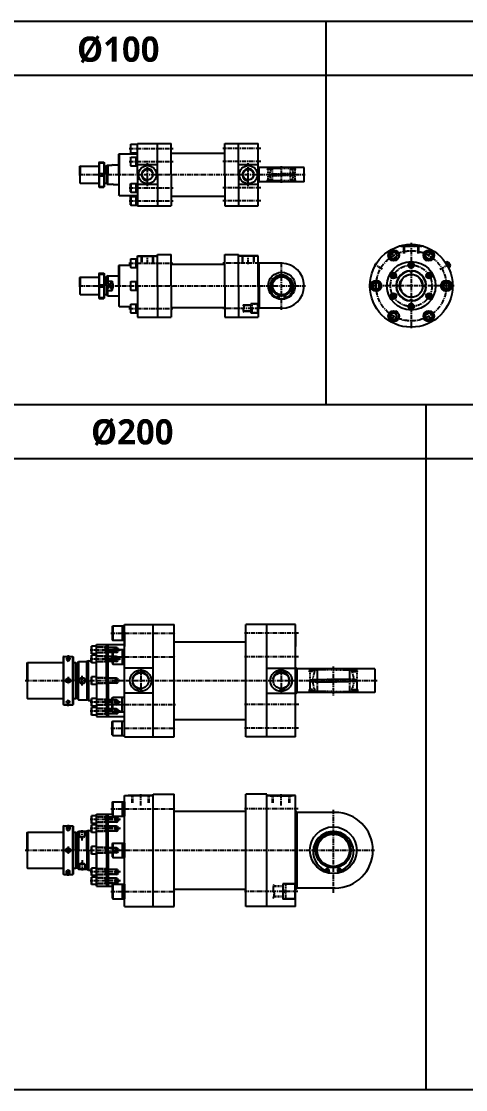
# Model space of a CAD drawing. Extents: x 0 to 8675, y 0 to 2968.
# Drawn here: x 3606 to 4840, y 0 to 2968 of the extents above; entities that cross this region are included whole.
import ezdxf

# ---------------------------------------------------------------- set-up
doc = ezdxf.new("R2010")
doc.units = 0
doc.header["$LTSCALE"] = 5
doc.header["$MEASUREMENT"] = 0
doc.header["$PDMODE"] = 34
doc.linetypes.add('CENTERX2', pattern=[4, 2.5, -0.5, 0.5, -0.5])
doc.linetypes.add('HIDDENX2', pattern=[0.75, 0.5, -0.25])
doc.layers.get('0').update_dxf_attribs({"linetype": 'CONTINUOUS'})
doc.layers.get('Defpoints').update_dxf_attribs({"linetype": 'CONTINUOUS'})
for name, color, linetype in [('CEN', 1, 'CENTERX2'), ('DIM', 3, 'CONTINUOUS'), ('HID', 2, 'HIDDENX2'), ('ML', 3, 'CONTINUOUS'), ('테두리', 7, 'CONTINUOUS')]:
    doc.layers.add(name, color=color, linetype=linetype)
doc.styles.add('문자', font='romans.shx')

msp = doc.modelspace()

# ---------------------------------------------------------------- linework, layer by layer
for p, q in [((6960.8, 2967.8), (0, 2967.8)), ((4453, 1902.7), (4453, 2967.8)), ((6960.8, 2817.8), (0, 2817.8)), ((8674.5, 1902.7), (0, 1902.7)), ((4729.3, 1902.7), (4729.3, 0)), ((8674.5, 1752.7), (0, 1752.7))]:
    msp.add_line(p, q)
at = {"layer": 'CEN'}
for p, q in [((3905.4, 2614.4), (4027.5, 2614.4)), ((4270.9, 2614.4), (4165.6, 2614.4)), ((3905.4, 2578.1), (4027.5, 2578.1)), ((3956.5, 2510), (3956.5, 2573.9)), ((4270.9, 2578.1), (4165.6, 2578.1)), ((4236.5, 2510), (4236.5, 2573.9)), ((4329, 2518.9), (4329, 2565.2)), ((3765.9, 2541.9), (4394.2, 2541.9)), ((3905.4, 2505.6), (4027.5, 2505.6)), ((4270.9, 2505.6), (4165.6, 2505.6)), ((3905.4, 2469.4), (4027.5, 2469.4)), ((4270.9, 2469.4), (4165.6, 2469.4)), ((4689, 2352.7), (4689, 2114)), ((3956.5, 2293.5), (3956.5, 2318.1)), ((4236.5, 2293.5), (4236.5, 2318.1)), ((4649.1, 2302.2), (4631.4, 2332.9)), ((4728.9, 2302.2), (4746.6, 2332.9)), ((3905.1, 2295.9), (4027.2, 2295.9)), ((4267.6, 2295.9), (4165.6, 2295.9)), ((4329, 2166.1), (4329, 2299.5)), ((4609.1, 2279.2), (4587.1, 2291.9)), ((4768.6, 2279), (4798.8, 2296.4)), ((4629, 2267.7), (4649.5, 2255.9)), ((4749, 2267.7), (4728.6, 2255.9)), ((3765.9, 2233.1), (4395.7, 2233.1)), ((4808.5, 2233.1), (4569.2, 2233.1)), ((4629, 2198.4), (4649.5, 2210.2)), ((4749, 2198.4), (4728.6, 2210.2)), ((3905.1, 2170.3), (4027.2, 2170.3)), ((4267.6, 2170.3), (4165.6, 2170.3)), ((4649.1, 2164), (4631.4, 2133.3)), ((4728.9, 2164), (4746.6, 2133.3)), ((3854.4, 1268.3), (4034.6, 1268.3)), ((4375.8, 1268.3), (4225.5, 1268.3)), ((3881.1, 1221.2), (3796.9, 1221.2)), ((3736.2, 1206.9), (3736.2, 1187.4)), ((3881.1, 1196.3), (3796.9, 1196.3)), ((3854.4, 1202.4), (4034.6, 1202.4)), ((4375.8, 1202.4), (4225.5, 1202.4)), ((3937.6, 1170.3), (3937.6, 1102)), ((4327.6, 1170.3), (4327.6, 1102)), ((4472.6, 1175.5), (4472.6, 1095.1)), ((3616.7, 1136.2), (4594.7, 1136.2)), ((3736.2, 1146.7), (3736.2, 1126.4)), ((3775.1, 1122.8), (3775.1, 1149.5)), ((3736.2, 1065.4), (3736.2, 1085)), ((3881.1, 1076.1), (3796.9, 1076.1)), ((3853.7, 1069.9), (4034.6, 1069.9)), ((4376.6, 1069.9), (4225.5, 1069.9)), ((3881.1, 1051.2), (3796.9, 1051.2)), ((3854.4, 1004), (4034.6, 1004)), ((4375.8, 1004), (4225.5, 1004)), ((3937.6, 789.1), (3937.6, 821.1)), ((4327.6, 789.1), (4327.6, 821.1)), ((3854.4, 779.9), (4034.6, 779.9)), ((4375.3, 779.9), (4225.5, 779.9)), ((4472.6, 777.6), (4472.6, 546.6)), ((3881.1, 750.1), (3796.9, 750.1)), ((3736.2, 735.9), (3736.2, 716.3)), ((3775.1, 692.5), (3775.1, 721.2)), ((3881.1, 725.2), (3796.9, 725.2)), ((3616.7, 665.1), (4587.1, 665.1)), ((3736.2, 675.6), (3736.2, 655.4)), ((3775.1, 637.8), (3775.1, 609)), ((3736.2, 594.4), (3736.2, 613.9)), ((3881.1, 605), (3796.9, 605)), ((3881.1, 580.1), (3796.9, 580.1)), ((3854.4, 550.4), (4034.6, 550.4)), ((4373.8, 550.4), (4225.5, 550.4))]:
    msp.add_line(p, q, dxfattribs=at)
for radius in [97.5, 57.5]:
    msp.add_circle((4689, 2233.1), radius, dxfattribs=at)
at = {"layer": 'Defpoints', "color": 0, "linetype": 'ByBlock'}
for p in [(3844, 2206.6), (4587.6, 1168.7), (4587.6, 1103.7), (3814.6, 765.1), (3762.6, 614.2), (3814.6, 565.1)]:
    msp.add_point(p, dxfattribs=at)
at = {"layer": 'DIM'}
msp.add_open_spline([(4220.8, 2180.6), (4222.3, 2178.9), (4225.8, 2174.2), (4220.2, 2165.9), (4223.1, 2160.9), (4224.1, 2159.2)], degree=3, knots=[1.8395, 1.8395, 1.8395, 1.8395, 8.088326, 19.119639, 24.816075, 24.816075, 24.816075, 24.816075], dxfattribs=at)
msp.add_spline([(4305.8, 531), (4308.9, 544.1), (4306, 557.7), (4308.4, 569.7)], degree=3, dxfattribs=at)
at = {"layer": 'HID'}
for p, q in [((3821.5, 2574.4), (3836.5, 2574.4)), ((4300.6, 2558.6), (4290, 2558.6)), ((4290, 2555.9), (4290, 2558.6)), ((4299.1, 2555.9), (4290, 2555.9)), ((4291.5, 2558.6), (4291.5, 2561.9)), ((4291.5, 2527.9), (4291.5, 2555.9)), ((4295, 2555.9), (4295, 2558.6)), ((4357, 2559.4), (4301.1, 2559.4)), ((4304, 2543.9), (4304, 2559.4)), ((4354, 2543.9), (4354, 2559.4)), ((4357.5, 2558.6), (4368, 2558.6)), ((4358.9, 2555.9), (4368, 2555.9)), ((4363, 2555.9), (4363, 2558.6)), ((4366.5, 2558.6), (4366.5, 2561.9)), ((4366.5, 2527.9), (4366.5, 2555.9)), ((4368, 2555.9), (4368, 2558.6)), ((4299.1, 2527.9), (4290, 2527.9)), ((4290, 2525.2), (4290, 2527.9)), ((4300.6, 2525.2), (4290, 2525.2)), ((4291.5, 2543.4), (4304, 2543.9)), ((4304, 2539.9), (4291.5, 2540.4)), ((4291.5, 2521.9), (4291.5, 2525.2)), ((4295, 2525.2), (4295, 2527.9)), ((4357, 2524.4), (4301.1, 2524.4)), ((4304, 2543.9), (4329, 2543.9)), ((4304, 2539.9), (4329, 2539.9)), ((4304, 2524.4), (4304, 2539.9)), ((4354, 2543.9), (4329, 2543.9)), ((4354, 2539.9), (4329, 2539.9)), ((4366.5, 2543.4), (4354, 2543.9)), ((4354, 2539.9), (4366.5, 2540.4)), ((4354, 2524.4), (4354, 2539.9)), ((4357.5, 2525.2), (4368, 2525.2)), ((4358.9, 2527.9), (4368, 2527.9)), ((4363, 2525.2), (4363, 2527.9)), ((4366.5, 2521.9), (4366.5, 2525.2)), ((4368, 2525.2), (4368, 2527.9)), ((3821.5, 2509.4), (3836.5, 2509.4)), ((3931.5, 2315.1), (3931.5, 2316.1)), ((3931.5, 2315.1), (3981.5, 2315.1)), ((3939.9, 2299.1), (3939.9, 2315.1)), ((3941.5, 2299.1), (3941.5, 2315.1)), ((3971.5, 2299.1), (3971.5, 2315.1)), ((3973.1, 2299.1), (3973.1, 2315.1)), ((3981.5, 2315.1), (3981.5, 2316.1)), ((4211.5, 2315.1), (4211.5, 2316.1)), ((4261.5, 2315.1), (4211.5, 2315.1)), ((4219.9, 2299.1), (4219.9, 2315.1)), ((4221.5, 2299.1), (4221.5, 2315.1)), ((4251.5, 2299.1), (4251.5, 2315.1)), ((4253.1, 2299.1), (4253.1, 2315.1)), ((4261.5, 2315.1), (4261.5, 2316.1)), ((4261.5, 2315.1), (4261.5, 2316.1)), ((4660, 2342.1), (4660, 2343.1)), ((4718, 2342.1), (4660, 2342.1)), ((4668.1, 2323.1), (4668.1, 2342.1)), ((4670, 2323.1), (4670, 2342.1)), ((4708, 2323.1), (4708, 2342.1)), ((4710, 2323.1), (4710, 2342.1)), ((4718, 2342.1), (4718, 2343.1)), ((3821.5, 2265.6), (3836.5, 2265.6)), ((3821.5, 2200.6), (3836.5, 2200.6)), ((4243.5, 2179.3), (4221.9, 2179.3)), ((4243.5, 2178.3), (4222.6, 2178.3)), ((4243.5, 2183.3), (4243.5, 2157.3)), ((4264, 2183.3), (4243.5, 2183.3)), ((4262.5, 2182.3), (4243.5, 2182.3)), ((4243.5, 2173.2), (4247.5, 2169.8)), ((4243.5, 2170.3), (4247.5, 2167)), ((4247.5, 2158.3), (4247.5, 2182.3)), ((4262.5, 2158.3), (4262.5, 2182.3)), ((4263.5, 2181.3), (4262.5, 2182.3)), ((4263.5, 2181.3), (4263.5, 2159.3)), ((4243.5, 2162.3), (4222.5, 2162.3)), ((4243.5, 2161.3), (4222.9, 2161.3)), ((4262.5, 2158.3), (4243.5, 2158.3)), ((4264, 2157.3), (4243.5, 2157.3)), ((4263.5, 2159.3), (4262.5, 2158.3)), ((3847.6, 1229.2), (3814.6, 1229.2)), ((3870.4, 1228.2), (3814.6, 1228.2)), ((3839.7, 1227.3), (3838.1, 1228.2)), ((3839.7, 1221.2), (3839.7, 1228.2)), ((3873.5, 1227.3), (3839.7, 1227.3)), ((3839.7, 1221.2), (3839.7, 1214.2)), ((3867.7, 1228.2), (3868.6, 1227.3)), ((3867.7, 1228.2), (3867.7, 1221.2)), ((3867.7, 1214.2), (3867.7, 1221.2)), ((3868.6, 1227.3), (3868.6, 1221.2)), ((3868.6, 1215), (3868.6, 1221.2)), ((3870.4, 1228.2), (3870.4, 1221.2)), ((3870.4, 1228.2), (3872, 1227.3)), ((3870.4, 1214.2), (3870.4, 1221.2)), ((3873.5, 1221.2), (3873.5, 1227.3)), ((3873.5, 1221.2), (3873.5, 1227.3)), ((3873.5, 1227.3), (3877.4, 1221.2)), ((3873.5, 1221.2), (3873.5, 1215)), ((3873.5, 1221.2), (3873.5, 1215)), ((3873.5, 1215), (3877.4, 1221.2)), ((3731.2, 1202.7), (3730.2, 1203.7)), ((3731.2, 1202.7), (3731.2, 1193.7)), ((3731.2, 1202.7), (3741.2, 1202.7)), ((3731.2, 1193.7), (3741.2, 1193.7)), ((3731.2, 1193.7), (3736.2, 1190.5)), ((3736.2, 1190.5), (3741.2, 1193.7)), ((3741.2, 1202.7), (3742.2, 1203.7)), ((3741.2, 1202.7), (3741.2, 1193.7)), ((3870.4, 1214.2), (3814.6, 1214.2)), ((3847.6, 1213.2), (3814.6, 1213.2)), ((3847.6, 1204.3), (3814.6, 1204.3)), ((3870.4, 1203.3), (3814.6, 1203.3)), ((3870.4, 1189.3), (3814.6, 1189.3)), ((3847.6, 1188.3), (3814.6, 1188.3)), ((3839.7, 1215), (3838.1, 1214.2)), ((3839.7, 1202.4), (3838.1, 1203.3)), ((3839.7, 1190.1), (3838.1, 1189.3)), ((3873.5, 1215), (3839.7, 1215)), ((3839.7, 1196.3), (3839.7, 1203.3)), ((3873.5, 1202.4), (3839.7, 1202.4)), ((3839.7, 1196.3), (3839.7, 1189.3)), ((3873.5, 1190.1), (3839.7, 1190.1)), ((3867.7, 1214.2), (3868.6, 1215)), ((3867.7, 1203.3), (3867.7, 1196.3)), ((3867.7, 1203.3), (3868.6, 1202.4)), ((3867.7, 1189.3), (3867.7, 1196.3)), ((3867.7, 1189.3), (3868.6, 1190.1)), ((3868.6, 1202.4), (3868.6, 1196.3)), ((3868.6, 1190.1), (3868.6, 1196.3)), ((3870.4, 1214.2), (3872, 1215)), ((3870.4, 1203.3), (3870.4, 1196.3)), ((3870.4, 1203.3), (3872, 1202.4)), ((3870.4, 1189.3), (3870.4, 1196.3)), ((3870.4, 1189.3), (3872, 1190.1)), ((3873.5, 1202.4), (3877.4, 1196.3)), ((3873.5, 1196.3), (3873.5, 1202.4)), ((3873.5, 1196.3), (3873.5, 1202.4)), ((3873.5, 1190.1), (3877.4, 1196.3)), ((3873.5, 1196.3), (3873.5, 1190.1)), ((3873.5, 1196.3), (3873.5, 1190.1)), ((4423, 1165.4), (4405.6, 1165.4)), ((4423, 1165.4), (4405.6, 1165.4)), ((4405.6, 1161.2), (4405.6, 1165.4)), ((4420.8, 1161.2), (4405.6, 1161.2)), ((4420.8, 1161.2), (4405.6, 1161.2)), ((4407.6, 1165.4), (4407.6, 1168.7)), ((4407.6, 1161.2), (4407.6, 1111.2)), ((4412.6, 1161.2), (4412.6, 1165.4)), ((4472.6, 1166.2), (4423.5, 1166.2)), ((4427.6, 1166.2), (4427.6, 1139.2)), ((4472.6, 1166.2), (4521.6, 1166.2)), ((4517.6, 1166.2), (4517.6, 1139.2)), ((4522.1, 1165.4), (4539.6, 1165.4)), ((4522.1, 1165.4), (4539.6, 1165.4)), ((4524.3, 1161.2), (4539.6, 1161.2)), ((4524.3, 1161.2), (4539.6, 1161.2)), ((4532.5, 1161.2), (4532.5, 1165.4)), ((4537.6, 1165.4), (4537.6, 1168.7)), ((4537.6, 1165.4), (4537.6, 1168.7)), ((4537.6, 1161.2), (4537.6, 1111.2)), ((4539.6, 1161.2), (4539.6, 1165.4)), ((4539.6, 1161.2), (4539.6, 1165.4)), ((3847.6, 1144.2), (3814.6, 1144.2)), ((3870.4, 1143.2), (3814.6, 1143.2)), ((3870.4, 1129.2), (3814.6, 1129.2)), ((3847.6, 1128.2), (3814.6, 1128.2)), ((3839.7, 1142.3), (3838.1, 1143.2)), ((3839.7, 1130), (3838.1, 1129.2)), ((3839.7, 1136.2), (3839.7, 1143.2)), ((3873.5, 1142.3), (3839.7, 1142.3)), ((3839.7, 1136.2), (3839.7, 1129.2)), ((3873.5, 1130), (3839.7, 1130)), ((3867.7, 1143.2), (3868.6, 1142.3)), ((3867.7, 1143.2), (3867.7, 1136.2)), ((3867.7, 1129.2), (3867.7, 1136.2)), ((3867.7, 1129.2), (3868.6, 1130)), ((3868.6, 1142.3), (3868.6, 1136.2)), ((3868.6, 1130), (3868.6, 1136.2)), ((3870.4, 1143.2), (3872, 1142.3)), ((3870.4, 1143.2), (3870.4, 1136.2)), ((3870.4, 1129.2), (3870.4, 1136.2)), ((3870.4, 1129.2), (3872, 1130)), ((3873.5, 1136.2), (3873.5, 1142.3)), ((3873.5, 1136.2), (3873.5, 1142.3)), ((3873.5, 1142.3), (3877.4, 1136.2)), ((3873.5, 1136.2), (3873.5, 1130)), ((3873.5, 1136.2), (3873.5, 1130)), ((3873.5, 1130), (3877.4, 1136.2)), ((4407.6, 1138.7), (4427.6, 1139.2)), ((4407.6, 1133.7), (4427.6, 1133.2)), ((4427.6, 1139.2), (4489.2, 1139.2)), ((4427.6, 1133.2), (4427.6, 1106.2)), ((4427.6, 1133.2), (4481.7, 1133.2)), ((4517.6, 1139.2), (4455.9, 1139.2)), ((4517.6, 1133.2), (4463.4, 1133.2)), ((4537.6, 1138.7), (4517.6, 1139.2)), ((4537.6, 1133.7), (4517.6, 1133.2)), ((4517.6, 1133.2), (4517.6, 1106.2)), ((4420.8, 1111.2), (4405.6, 1111.2)), ((4405.6, 1111.2), (4405.6, 1107)), ((4423, 1107), (4405.6, 1107)), ((4407.6, 1107), (4407.6, 1103.7)), ((4412.6, 1111.2), (4412.6, 1107)), ((4472.6, 1106.2), (4423.5, 1106.2)), ((4472.6, 1106.2), (4521.6, 1106.2)), ((4522.1, 1107), (4539.6, 1107)), ((4524.3, 1111.2), (4539.6, 1111.2)), ((4532.5, 1111.2), (4532.5, 1107)), ((4537.6, 1107), (4537.6, 1103.7)), ((4539.6, 1111.2), (4539.6, 1107)), ((3731.2, 1069.7), (3730.2, 1068.7)), ((3731.2, 1078.7), (3736.2, 1081.8)), ((3731.2, 1078.7), (3741.2, 1078.7)), ((3731.2, 1069.7), (3731.2, 1078.7)), ((3731.2, 1069.7), (3741.2, 1069.7)), ((3736.2, 1081.8), (3741.2, 1078.7)), ((3741.2, 1069.7), (3741.2, 1078.7)), ((3741.2, 1069.7), (3742.2, 1068.7)), ((3847.6, 1084.1), (3814.6, 1084.1)), ((3870.4, 1083.1), (3814.6, 1083.1)), ((3870.4, 1069.1), (3814.6, 1069.1)), ((3839.7, 1082.2), (3838.1, 1083.1)), ((3839.7, 1069.9), (3838.1, 1069.1)), ((3839.7, 1076.1), (3839.7, 1083.1)), ((3873.5, 1082.2), (3839.7, 1082.2)), ((3839.7, 1076.1), (3839.7, 1069.1)), ((3873.5, 1069.9), (3839.7, 1069.9)), ((3867.7, 1083.1), (3868.6, 1082.2)), ((3867.7, 1083.1), (3867.7, 1076.1)), ((3867.7, 1069.1), (3867.7, 1076.1)), ((3867.7, 1069.1), (3868.6, 1069.9)), ((3868.6, 1082.2), (3868.6, 1076.1)), ((3868.6, 1069.9), (3868.6, 1076.1)), ((3870.4, 1083.1), (3872, 1082.2)), ((3870.4, 1083.1), (3870.4, 1076.1)), ((3870.4, 1069.1), (3870.4, 1076.1)), ((3870.4, 1069.1), (3872, 1069.9)), ((3873.5, 1076.1), (3873.5, 1082.2)), ((3873.5, 1076.1), (3873.5, 1082.2)), ((3873.5, 1082.2), (3877.4, 1076.1)), ((3873.5, 1076.1), (3873.5, 1069.9)), ((3873.5, 1076.1), (3873.5, 1069.9)), ((3873.5, 1069.9), (3877.4, 1076.1)), ((3847.6, 1068.1), (3814.6, 1068.1)), ((3847.6, 1059.2), (3814.6, 1059.2)), ((3870.4, 1058.2), (3814.6, 1058.2)), ((3870.4, 1044.2), (3814.6, 1044.2)), ((3847.6, 1043.2), (3814.6, 1043.2)), ((3839.7, 1057.3), (3838.1, 1058.2)), ((3839.7, 1045), (3838.1, 1044.2)), ((3839.7, 1051.2), (3839.7, 1058.2)), ((3873.5, 1057.3), (3839.7, 1057.3)), ((3839.7, 1051.2), (3839.7, 1044.2)), ((3873.5, 1045), (3839.7, 1045)), ((3867.7, 1058.2), (3867.7, 1051.2)), ((3867.7, 1058.2), (3868.6, 1057.3)), ((3867.7, 1044.2), (3867.7, 1051.2)), ((3867.7, 1044.2), (3868.6, 1045)), ((3868.6, 1057.3), (3868.6, 1051.2)), ((3868.6, 1045), (3868.6, 1051.2)), ((3870.4, 1058.2), (3870.4, 1051.2)), ((3870.4, 1058.2), (3872, 1057.3)), ((3870.4, 1044.2), (3870.4, 1051.2)), ((3870.4, 1044.2), (3872, 1045)), ((3873.5, 1057.3), (3877.4, 1051.2)), ((3873.5, 1051.2), (3873.5, 1057.3)), ((3873.5, 1051.2), (3873.5, 1057.3)), ((3873.5, 1045), (3877.4, 1051.2)), ((3873.5, 1051.2), (3873.5, 1045)), ((3873.5, 1051.2), (3873.5, 1045)), ((3907.6, 816.1), (3907.6, 817.1)), ((3967.6, 816.1), (3907.6, 816.1)), ((3913.7, 797.1), (3913.7, 816.1)), ((3915.6, 797.1), (3915.6, 816.1)), ((3959.6, 797.1), (3959.6, 816.1)), ((3961.5, 797.1), (3961.5, 816.1)), ((3967.6, 816.1), (3967.6, 817.1)), ((4297.6, 816.1), (4297.6, 817.1)), ((4297.6, 816.1), (4357.6, 816.1)), ((4303.7, 797.1), (4303.7, 816.1)), ((4305.6, 797.1), (4305.6, 816.1)), ((4349.6, 797.1), (4349.6, 816.1)), ((4351.5, 797.1), (4351.5, 816.1)), ((4357.6, 816.1), (4357.6, 817.1)), ((3847.6, 758.1), (3814.6, 758.1)), ((3870.4, 757.1), (3814.6, 757.1)), ((3870.4, 743.1), (3814.6, 743.1)), ((3847.6, 742.1), (3814.6, 742.1)), ((3839.7, 756.2), (3838.1, 757.1)), ((3839.7, 744), (3838.1, 743.1)), ((3839.7, 750.1), (3839.7, 757.1)), ((3873.5, 756.2), (3839.7, 756.2)), ((3839.7, 750.1), (3839.7, 743.1)), ((3873.5, 744), (3839.7, 744)), ((3867.7, 757.1), (3867.7, 750.1)), ((3867.7, 757.1), (3868.6, 756.2)), ((3867.7, 743.1), (3867.7, 750.1)), ((3867.7, 743.1), (3868.6, 744)), ((3868.6, 756.2), (3868.6, 750.1)), ((3868.6, 744), (3868.6, 750.1)), ((3870.4, 757.1), (3872, 756.2)), ((3870.4, 757.1), (3870.4, 750.1)), ((3870.4, 743.1), (3870.4, 750.1)), ((3870.4, 743.1), (3872, 744)), ((3873.5, 756.2), (3877.4, 750.1)), ((3873.5, 750.1), (3873.5, 756.2)), ((3873.5, 750.1), (3873.5, 756.2)), ((3873.5, 744), (3877.4, 750.1)), ((3873.5, 750.1), (3873.5, 744)), ((3873.5, 750.1), (3873.5, 744)), ((3731.2, 731.6), (3730.2, 732.6)), ((3731.2, 731.6), (3731.2, 722.6)), ((3731.2, 731.6), (3741.2, 731.6)), ((3731.2, 722.6), (3741.2, 722.6)), ((3731.2, 722.6), (3736.2, 719.5)), ((3736.2, 719.5), (3741.2, 722.6)), ((3741.2, 731.6), (3742.2, 732.6)), ((3741.2, 731.6), (3741.2, 722.6)), ((3766.6, 718.1), (3767.6, 717.1)), ((3767.6, 703.1), (3767.6, 717.1)), ((3767.6, 717.1), (3782.6, 717.1)), ((3782.6, 717.1), (3783.6, 718.1)), ((3782.6, 703.1), (3782.6, 717.1)), ((3847.6, 733.2), (3814.6, 733.2)), ((3870.4, 732.2), (3814.6, 732.2)), ((3870.4, 718.2), (3814.6, 718.2)), ((3847.6, 717.2), (3814.6, 717.2)), ((3839.7, 731.3), (3838.1, 732.2)), ((3839.7, 719.1), (3838.1, 718.2)), ((3839.7, 725.2), (3839.7, 732.2)), ((3873.5, 731.3), (3839.7, 731.3)), ((3839.7, 725.2), (3839.7, 718.2)), ((3873.5, 719.1), (3839.7, 719.1)), ((3867.7, 732.2), (3868.6, 731.3)), ((3867.7, 732.2), (3867.7, 725.2)), ((3867.7, 718.2), (3867.7, 725.2)), ((3867.7, 718.2), (3868.6, 719.1)), ((3868.6, 731.3), (3868.6, 725.2)), ((3868.6, 719.1), (3868.6, 725.2)), ((3870.4, 732.2), (3870.4, 725.2)), ((3870.4, 732.2), (3872, 731.3)), ((3870.4, 718.2), (3870.4, 725.2)), ((3870.4, 718.2), (3872, 719.1)), ((3873.5, 725.2), (3873.5, 731.3)), ((3873.5, 725.2), (3873.5, 731.3)), ((3873.5, 731.3), (3877.4, 725.2)), ((3873.5, 725.2), (3873.5, 719.1)), ((3873.5, 725.2), (3873.5, 719.1)), ((3873.5, 719.1), (3877.4, 725.2)), ((3767.6, 703.1), (3782.6, 703.1)), ((3767.6, 703.1), (3775.1, 699.2)), ((3775.1, 699.2), (3782.6, 703.1)), ((3847.6, 673.1), (3814.6, 673.1)), ((3870.4, 672.1), (3814.6, 672.1)), ((3870.4, 658.1), (3814.6, 658.1)), ((3847.6, 657.1), (3814.6, 657.1)), ((3839.7, 671.2), (3838.1, 672.1)), ((3839.7, 659), (3838.1, 658.1)), ((3839.7, 665.1), (3839.7, 672.1)), ((3873.5, 671.2), (3839.7, 671.2)), ((3839.7, 665.1), (3839.7, 658.1)), ((3873.5, 659), (3839.7, 659)), ((3867.7, 672.1), (3867.7, 665.1)), ((3867.7, 672.1), (3868.6, 671.2)), ((3867.7, 658.1), (3867.7, 665.1)), ((3867.7, 658.1), (3868.6, 659)), ((3868.6, 671.2), (3868.6, 665.1)), ((3868.6, 659), (3868.6, 665.1)), ((3870.4, 672.1), (3870.4, 665.1)), ((3870.4, 672.1), (3872, 671.2)), ((3870.4, 658.1), (3870.4, 665.1)), ((3870.4, 658.1), (3872, 659)), ((3873.5, 671.2), (3877.4, 665.1)), ((3873.5, 665.1), (3873.5, 671.2)), ((3873.5, 665.1), (3873.5, 671.2)), ((3873.5, 659), (3877.4, 665.1)), ((3873.5, 665.1), (3873.5, 659)), ((3873.5, 665.1), (3873.5, 659)), ((3767.6, 627.1), (3775.1, 631.1)), ((3767.6, 627.1), (3767.6, 613.1)), ((3767.6, 627.1), (3782.6, 627.1)), ((3775.1, 631.1), (3782.6, 627.1)), ((3782.6, 627.1), (3782.6, 613.1)), ((3731.2, 598.6), (3730.2, 597.6)), ((3731.2, 607.6), (3736.2, 610.8)), ((3731.2, 607.6), (3741.2, 607.6)), ((3731.2, 598.6), (3731.2, 607.6)), ((3731.2, 598.6), (3741.2, 598.6)), ((3736.2, 610.8), (3741.2, 607.6)), ((3741.2, 598.6), (3741.2, 607.6)), ((3741.2, 598.6), (3742.2, 597.6)), ((3766.6, 612.1), (3767.6, 613.1)), ((3767.6, 613.1), (3782.6, 613.1)), ((3782.6, 613.1), (3783.6, 612.1)), ((3847.6, 613), (3814.6, 613)), ((3870.4, 612), (3814.6, 612)), ((3870.4, 598), (3814.6, 598)), ((3847.6, 597), (3814.6, 597)), ((3839.7, 611.1), (3838.1, 612)), ((3839.7, 598.9), (3838.1, 598)), ((3839.7, 605), (3839.7, 612)), ((3873.5, 611.1), (3839.7, 611.1)), ((3839.7, 605), (3839.7, 598)), ((3873.5, 598.9), (3839.7, 598.9)), ((3867.7, 612), (3867.7, 605)), ((3867.7, 612), (3868.6, 611.1)), ((3867.7, 598), (3867.7, 605)), ((3867.7, 598), (3868.6, 598.9)), ((3868.6, 611.1), (3868.6, 605)), ((3868.6, 598.9), (3868.6, 605)), ((3870.4, 612), (3870.4, 605)), ((3870.4, 612), (3872, 611.1)), ((3870.4, 598), (3870.4, 605)), ((3870.4, 598), (3872, 598.9)), ((3873.5, 611.1), (3877.4, 605)), ((3873.5, 605), (3873.5, 611.1)), ((3873.5, 605), (3873.5, 611.1)), ((3873.5, 598.9), (3877.4, 605)), ((3873.5, 605), (3873.5, 598.9)), ((3873.5, 605), (3873.5, 598.9)), ((3847.6, 588.1), (3814.6, 588.1)), ((3870.4, 587.1), (3814.6, 587.1)), ((3870.4, 573.1), (3814.6, 573.1)), ((3847.6, 572.1), (3814.6, 572.1)), ((3839.7, 586.2), (3838.1, 587.1)), ((3839.7, 574), (3838.1, 573.1)), ((3839.7, 580.1), (3839.7, 587.1)), ((3873.5, 586.2), (3839.7, 586.2)), ((3839.7, 580.1), (3839.7, 573.1)), ((3873.5, 574), (3839.7, 574)), ((3867.7, 587.1), (3868.6, 586.2)), ((3867.7, 587.1), (3867.7, 580.1)), ((3867.7, 573.1), (3867.7, 580.1)), ((3867.7, 573.1), (3868.6, 574)), ((3868.6, 586.2), (3868.6, 580.1)), ((3868.6, 574), (3868.6, 580.1)), ((3870.4, 587.1), (3872, 586.2)), ((3870.4, 587.1), (3870.4, 580.1)), ((3870.4, 573.1), (3870.4, 580.1)), ((3870.4, 573.1), (3872, 574)), ((3873.5, 580.1), (3873.5, 586.2)), ((3873.5, 580.1), (3873.5, 586.2)), ((3873.5, 586.2), (3877.4, 580.1)), ((3873.5, 580.1), (3873.5, 574)), ((3873.5, 580.1), (3873.5, 574)), ((3873.5, 574), (3877.4, 580.1)), ((4332.8, 565.4), (4307, 565.4)), ((4332.8, 571.9), (4332.8, 528.9)), ((4367.6, 571.9), (4332.8, 571.9)), ((4365.6, 570.4), (4332.8, 570.4)), ((4339.6, 570.4), (4339.6, 530.4)), ((4365.6, 570.4), (4365.6, 530.4)), ((4367.1, 568.9), (4365.6, 570.4)), ((4367.1, 568.9), (4367.1, 531.9)), ((4367.1, 531.9), (4367.1, 568.9)), ((4332.8, 563.9), (4306.6, 563.9)), ((4332.8, 535.4), (4307.5, 535.4)), ((4332.8, 536.9), (4307.9, 536.9)), ((4332.8, 555.8), (4339.6, 551.6)), ((4332.8, 551.9), (4339.6, 547.7)), ((4365.6, 530.4), (4332.8, 530.4)), ((4367.6, 528.9), (4332.8, 528.9)), ((4367.1, 531.9), (4365.6, 530.4))]:
    msp.add_line(p, q, dxfattribs=at)
for centre, radius, start, end in [((4329, 2541.9), 33, 147.9741, 212.0259), ((4329, 2541.9), 33, 327.9741, 32.0259), ((4289.6, 2541.9), 2.46, 322.5082, 37.4918), ((4298.3, 2541.9), 2.79, 142.9485, 217.0515), ((4293.8, 2541.9), 2.79, 322.9485, 37.0515), ((4306.8, 2541.9), 3.39, 143.8699, 216.1301), ((4351.3, 2541.9), 3.39, 323.8699, 36.1301), ((4364.2, 2541.9), 2.79, 142.9485, 217.0515), ((4359.8, 2541.9), 2.79, 322.9485, 37.0515), ((4368.5, 2541.9), 2.46, 142.5082, 217.4918), ((4472.6, 1136.2), 57.5, 148.551, 211.449), ((4472.6, 1136.2), 57.5, 328.551, 31.449), ((4403.5, 1136.2), 4.73, 328.0768, 31.9232), ((4419.2, 1136.2), 4.92, 146.8342, 213.1658), ((4411, 1136.2), 4.92, 326.8342, 33.1658), ((4432.2, 1136.2), 5.54, 147.2256, 212.7744), ((4512.9, 1136.2), 5.54, 327.2256, 32.7744), ((4534.1, 1136.2), 4.92, 146.8342, 213.1658), ((4525.9, 1136.2), 4.92, 326.8342, 33.1658), ((4541.6, 1136.2), 4.73, 148.0768, 211.9232)]:
    msp.add_arc(centre, radius, start, end, dxfattribs=at)
at = {"layer": 'ML'}
for p, q in [((3909, 2625.4), (3910, 2626.4)), ((3909, 2625.4), (3909, 2603.4)), ((3910, 2602.4), (3910, 2626.4)), ((3910, 2626.4), (3929, 2626.4)), ((3929, 2628.9), (4022, 2628.9)), ((3929, 2541.9), (3929, 2628.9)), ((3929, 2541.9), (3929, 2628.9)), ((3929, 2541.9), (3929, 2624.9)), ((3984, 2541.9), (3984, 2628.9)), ((4022, 2541.9), (4022, 2628.9)), ((4171, 2541.9), (4171, 2628.9)), ((4171, 2628.9), (4264, 2628.9)), ((4209, 2541.9), (4209, 2628.9)), ((4209, 2541.9), (4209, 2628.9)), ((4264, 2541.9), (4264, 2628.9)), ((4264, 2454.9), (4264, 2624.9)), ((3878, 2599.4), (3877, 2598.4)), ((3877, 2541.9), (3877, 2598.4)), ((3878, 2599.4), (3878, 2541.9)), ((3878, 2599.4), (3929, 2599.4)), ((3909, 2603.4), (3910, 2602.4)), ((3909, 2589.1), (3910, 2590.1)), ((3909, 2589.1), (3909, 2567.1)), ((3910, 2602.4), (3929, 2602.4)), ((3910, 2566.1), (3910, 2590.1)), ((3910, 2590.1), (3929, 2590.1)), ((3925, 2566.1), (3925, 2590.1)), ((4022, 2601.9), (4171, 2601.9)), ((3769.8, 2565.9), (3769, 2565.1)), ((3769, 2541.9), (3769, 2565.1)), ((3769.8, 2565.9), (3769.8, 2541.9)), ((3769.8, 2565.9), (3821.5, 2565.9)), ((3822.5, 2576.9), (3821.5, 2575.9)), ((3821.5, 2575.9), (3821.5, 2507.9)), ((3822.5, 2576.9), (3822.5, 2544.9)), ((3822.5, 2576.9), (3835.5, 2576.9)), ((3835.5, 2576.9), (3835.5, 2544.9)), ((3835.5, 2576.9), (3836.5, 2575.9)), ((3836.5, 2575.9), (3836.5, 2507.9)), ((3836.5, 2565.9), (3844, 2565.9)), ((3842.3, 2541.9), (3842.3, 2565.9)), ((3844, 2541.9), (3844, 2568.4)), ((3844, 2568.4), (3858.1, 2568.4)), ((3846, 2568.4), (3846, 2541.9)), ((3861.1, 2569.4), (3858.1, 2568.4)), ((3861.1, 2569.4), (3877, 2569.4)), ((3909, 2567.1), (3910, 2566.1)), ((3910, 2566.1), (3929, 2566.1)), ((3984, 2569.4), (3929, 2569.4)), ((4264, 2569.4), (4209, 2569.4)), ((4267, 2561.9), (4264, 2564.9)), ((4391.5, 2561.9), (4267, 2561.9)), ((4267, 2521.9), (4267, 2561.9)), ((4391.5, 2521.9), (4391.5, 2561.9)), ((3769, 2541.9), (3769, 2518.6)), ((3769.8, 2517.9), (3769.8, 2541.9)), ((3821.5, 2544.9), (3836.5, 2544.9)), ((3821.5, 2538.9), (3836.5, 2538.9)), ((3822.5, 2538.9), (3822.5, 2506.9)), ((3835.5, 2538.9), (3835.5, 2506.9)), ((3842.3, 2541.9), (3842.3, 2517.9)), ((3844, 2541.9), (3844, 2515.4)), ((3846, 2515.4), (3846, 2541.9)), ((3877, 2541.9), (3877, 2485.4)), ((3878, 2484.4), (3878, 2541.9)), ((3929, 2541.9), (3929, 2454.9)), ((3929, 2541.9), (3929, 2454.9)), ((3929, 2541.9), (3929, 2454.9)), ((3984, 2541.9), (3984, 2454.9)), ((4022, 2541.9), (4022, 2454.9)), ((4022, 2541.9), (4022, 2454.9)), ((4171, 2541.9), (4171, 2454.9)), ((4171, 2541.9), (4171, 2454.9)), ((4209, 2541.9), (4209, 2454.9)), ((4209, 2541.9), (4209, 2454.9)), ((3769.8, 2517.9), (3769, 2518.6)), ((3769.8, 2517.9), (3821.5, 2517.9)), ((3821.5, 2507.9), (3822.5, 2506.9)), ((3822.5, 2506.9), (3835.5, 2506.9)), ((3836.5, 2507.9), (3835.5, 2506.9)), ((3836.5, 2517.9), (3844, 2517.9)), ((3844, 2515.4), (3858.1, 2515.4)), ((3861.1, 2514.4), (3858.1, 2515.4)), ((3861.1, 2514.4), (3877, 2514.4)), ((3861.1, 2514.4), (3877, 2514.4)), ((3909, 2516.6), (3910, 2517.6)), ((3909, 2494.6), (3909, 2516.6)), ((3909, 2494.6), (3910, 2493.6)), ((3910, 2517.6), (3910, 2493.6)), ((3910, 2517.6), (3929, 2517.6)), ((3910, 2493.6), (3929, 2493.6)), ((3925, 2493.6), (3925, 2517.6)), ((3984, 2514.4), (3929, 2514.4)), ((4264, 2514.4), (4209, 2514.4)), ((4264, 2518.9), (4267, 2521.9)), ((4391.5, 2521.9), (4267, 2521.9)), ((3878, 2484.4), (3877, 2485.4)), ((3878, 2484.4), (3929, 2484.4)), ((3909, 2480.4), (3910, 2481.4)), ((3909, 2458.4), (3909, 2480.4)), ((3910, 2481.4), (3910, 2457.4)), ((3910, 2481.4), (3929, 2481.4)), ((3925, 2457.4), (3925, 2481.4)), ((4022, 2481.9), (4171, 2481.9)), ((3909, 2458.4), (3910, 2457.4)), ((3910, 2457.4), (3929, 2457.4)), ((3929, 2454.9), (4022, 2454.9)), ((4171, 2454.9), (4264, 2454.9)), ((3929, 2233.1), (3929, 2316.1)), ((3929, 2316.1), (3984, 2316.1)), ((3984, 2233.1), (3984, 2320.1)), ((3984, 2320.1), (4022, 2320.1)), ((4022, 2233.1), (4022, 2320.1)), ((4022, 2233.1), (4022, 2320.1)), ((4171, 2233.1), (4171, 2320.1)), ((4171, 2320.1), (4209, 2320.1)), ((4171, 2233.1), (4171, 2320.1)), ((4209, 2233.1), (4209, 2320.1)), ((4209, 2233.1), (4209, 2320.1)), ((4209, 2316.1), (4264, 2316.1)), ((4264, 2316.1), (4209, 2316.1)), ((4264, 2233.1), (4264, 2316.1)), ((4264, 2233.1), (4264, 2316.1)), ((4722.6, 2343.1), (4655.5, 2343.1)), ((4719, 2343.1), (4655.5, 2343.1)), ((3878, 2290.6), (3877, 2289.6)), ((3877, 2233.1), (3877, 2289.6)), ((3878, 2290.6), (3909, 2290.6)), ((3878, 2290.6), (3878, 2233.1)), ((3909, 2306.9), (3910, 2307.9)), ((3909, 2306.9), (3909, 2284.9)), ((3910, 2283.9), (3910, 2307.9)), ((3910, 2307.9), (3929, 2307.9)), ((3925, 2283.9), (3925, 2307.9)), ((3929, 2298.7), (3925, 2295.4)), ((3929, 2295.9), (3925, 2292.5)), ((4022, 2293.1), (4171, 2293.1)), ((4264, 2298.6), (4267, 2295.6)), ((4329, 2295.6), (4267, 2295.6)), ((4267, 2233.1), (4267, 2295.6)), ((4788.1, 2299.5), (4784.4, 2297.4)), ((4788.1, 2299.5), (4784.6, 2297.5)), ((4788.2, 2299.5), (4784.7, 2297.4)), ((4792.3, 2294.2), (4788, 2291.7)), ((4789.5, 2299.2), (4788.1, 2299.5)), ((4793.6, 2292), (4789.3, 2289.5)), ((4789.5, 2299.2), (4796.5, 2287)), ((4791.7, 2298.2), (4790.5, 2297.4)), ((4796.7, 2289.5), (4791.7, 2298.2)), ((4792.4, 2298), (4791.7, 2298.2)), ((4796.9, 2290.2), (4792.4, 2298)), ((4792.4, 2298), (4796.9, 2290.2)), ((4796.1, 2285.7), (4792.4, 2283.5)), ((4796.1, 2285.8), (4792.6, 2283.8)), ((4796.7, 2289.5), (4795.5, 2288.8)), ((4796.5, 2287), (4796.1, 2285.7)), ((4796.9, 2290.2), (4796.7, 2289.5)), ((3769.8, 2257.1), (3769, 2256.3)), ((3769, 2233.1), (3769, 2256.3)), ((3769.8, 2257.1), (3821.5, 2257.1)), ((3769.8, 2257.1), (3769.8, 2233.1)), ((3822.5, 2268.1), (3821.5, 2267.1)), ((3821.5, 2267.1), (3821.5, 2199.1)), ((3822.5, 2268.1), (3835.5, 2268.1)), ((3822.5, 2268.1), (3822.5, 2236.1)), ((3835.5, 2268.1), (3836.5, 2267.1)), ((3835.5, 2268.1), (3835.5, 2236.1)), ((3836.5, 2267.1), (3836.5, 2199.1)), ((3836.5, 2257.1), (3844, 2257.1)), ((3842.3, 2233.1), (3842.3, 2257.1)), ((3846, 2260.6), (3844, 2259.6)), ((3844, 2233.1), (3844, 2259.6)), ((3846, 2260.6), (3846, 2246.2)), ((3846, 2260.6), (3877, 2260.6)), ((3909, 2284.9), (3910, 2283.9)), ((3910, 2283.9), (3929, 2283.9)), ((4685.5, 2274.9), (4685.5, 2272.1)), ((4692.5, 2272.1), (4685.5, 2272.1)), ((4692.5, 2274.9), (4692.5, 2272.1)), ((3769, 2233.1), (3769, 2209.8)), ((3769.8, 2209.1), (3769.8, 2233.1)), ((3821.5, 2236.1), (3836.5, 2236.1)), ((3821.5, 2230.1), (3836.5, 2230.1)), ((3822.5, 2230.1), (3822.5, 2198.1)), ((3835.5, 2230.1), (3835.5, 2198.1)), ((3842.3, 2233.1), (3842.3, 2209.1)), ((3844, 2246.2), (3858.1, 2246.2)), ((3844, 2233.1), (3844, 2206.6)), ((3858.1, 2246.2), (3858.1, 2233.1)), ((3858.1, 2220), (3858.1, 2233.1)), ((3877, 2233.1), (3877, 2176.6)), ((3878, 2175.6), (3878, 2233.1)), ((3909, 2244.1), (3910, 2245.1)), ((3909, 2244.1), (3909, 2222.1)), ((3910, 2221.1), (3910, 2245.1)), ((3910, 2245.1), (3929, 2245.1)), ((3925, 2221.1), (3925, 2245.1)), ((3929, 2236), (3925, 2232.6)), ((3929, 2233.1), (3925, 2229.7)), ((3929, 2233.1), (3929, 2146.1)), ((3984, 2233.1), (3984, 2146.1)), ((4022, 2233.1), (4022, 2146.1)), ((4171, 2233.1), (4171, 2146.1)), ((4209, 2233.1), (4209, 2146.1)), ((4209, 2233.1), (4209, 2146.1)), ((4264, 2233.1), (4264, 2146.1)), ((4264, 2233.1), (4264, 2146.1)), ((4267, 2233.1), (4267, 2170.6)), ((4647.2, 2236.6), (4650, 2236.6)), ((4647.2, 2229.6), (4650, 2229.6)), ((4650, 2236.6), (4650, 2229.6)), ((4728, 2229.6), (4728, 2236.6)), ((4730.9, 2236.6), (4728, 2236.6)), ((4730.9, 2229.6), (4728, 2229.6)), ((3769.8, 2209.1), (3769, 2209.8)), ((3769.8, 2209.1), (3821.5, 2209.1)), ((3821.5, 2199.1), (3822.5, 2198.1)), ((3822.5, 2198.1), (3835.5, 2198.1)), ((3836.5, 2199.1), (3835.5, 2198.1)), ((3836.5, 2209.1), (3844, 2209.1)), ((3844, 2220), (3858.1, 2220)), ((3846, 2205.6), (3844, 2206.6)), ((3846, 2205.6), (3846, 2220)), ((3846, 2205.6), (3877, 2205.6)), ((3909, 2222.1), (3910, 2221.1)), ((3910, 2221.1), (3929, 2221.1)), ((4322.2, 2199.2), (4321.2, 2196.7)), ((4335.8, 2199.2), (4336.9, 2196.7)), ((3878, 2175.6), (3877, 2176.6)), ((3878, 2175.6), (3909, 2175.6)), ((3909, 2181.3), (3910, 2182.3)), ((3909, 2181.3), (3909, 2159.3)), ((3910, 2158.3), (3910, 2182.3)), ((3910, 2182.3), (3929, 2182.3)), ((3925, 2158.3), (3925, 2182.3)), ((3929, 2173.2), (3925, 2169.8)), ((3929, 2170.3), (3925, 2167)), ((4022, 2173.1), (4171, 2173.1)), ((4264, 2167.6), (4267, 2170.6)), ((4329, 2170.6), (4267, 2170.6)), ((4685.5, 2194.1), (4692.5, 2194.1)), ((4685.5, 2191.2), (4685.5, 2194.1)), ((4692.5, 2191.2), (4692.5, 2194.1)), ((3909, 2159.3), (3910, 2158.3)), ((3910, 2158.3), (3929, 2158.3)), ((3929, 2146.1), (4022, 2146.1)), ((4171, 2146.1), (4264, 2146.1)), ((3858.8, 1286.8), (3860.3, 1288.3)), ((3858.8, 1286.8), (3858.8, 1249.8)), ((3860.3, 1288.3), (3860.3, 1248.3)), ((3860.3, 1288.3), (3892.6, 1288.3)), ((3885.8, 1288.3), (3885.8, 1248.3)), ((3892.6, 980.2), (3892.6, 1292.2)), ((3892.6, 1292.2), (4030.6, 1292.2)), ((3892.6, 980.2), (3892.6, 1292.2)), ((3892.6, 980.2), (3892.6, 1288.2)), ((3972.6, 980.2), (3972.6, 1292.2)), ((4030.6, 980.2), (4030.6, 1292.2)), ((4229.6, 980.2), (4229.6, 1292.2)), ((4367.6, 1292.2), (4229.6, 1292.2)), ((4229.6, 980.2), (4229.6, 1292.2)), ((4287.6, 980.2), (4287.6, 1292.2)), ((4287.6, 980.2), (4287.6, 1292.2)), ((4367.6, 980.2), (4367.6, 1292.2)), ((4367.6, 980.2), (4367.6, 1288.2)), ((3858.8, 1249.8), (3860.3, 1248.3)), ((3860.3, 1248.3), (3892.6, 1248.3)), ((3892.6, 1270.9), (3892.6, 1230.9)), ((4367.6, 1270.9), (4367.6, 1230.9)), ((3801.4, 1231.7), (3800.6, 1230.9)), ((3800.6, 1230.9), (3800.6, 1211.5)), ((3801.4, 1210.7), (3801.4, 1231.7)), ((3814.6, 1231.7), (3801.4, 1231.7)), ((3814.6, 1136.2), (3814.6, 1236.2)), ((3814.6, 1236.2), (3892.6, 1236.2)), ((3842.6, 1136.2), (3842.6, 1236.2)), ((3844.2, 1136.2), (3844.2, 1236.2)), ((3845.8, 1136.2), (3845.8, 1236.2)), ((3847.6, 1136.2), (3847.6, 1236.2)), ((3858.8, 1220.9), (3860.3, 1222.4)), ((3858.8, 1220.9), (3858.8, 1183.9)), ((3860.3, 1222.4), (3860.3, 1182.4)), ((3860.3, 1222.4), (3892.6, 1222.4)), ((3885.8, 1222.4), (3885.8, 1182.4)), ((4030.6, 1244.3), (4229.6, 1244.3)), ((3723.7, 1203.7), (3722.7, 1202.7)), ((3722.7, 1202.7), (3722.7, 1069.7)), ((3723.7, 1068.7), (3723.7, 1203.7)), ((3723.7, 1203.7), (3748.7, 1203.7)), ((3748.7, 1068.7), (3748.7, 1203.7)), ((3748.7, 1203.7), (3749.7, 1202.7)), ((3749.7, 1202.7), (3749.7, 1069.7)), ((3762.6, 1187.2), (3764.6, 1189.2)), ((3762.6, 1136.2), (3762.6, 1187.2)), ((3764.6, 1189.2), (3764.6, 1136.2)), ((3764.6, 1189.2), (3787.6, 1189.2)), ((3792.6, 1191.2), (3787.6, 1189.2)), ((3787.6, 1136.2), (3787.6, 1189.2)), ((3792.6, 1136.2), (3792.6, 1191.2)), ((3792.6, 1191.2), (3800.6, 1191.2)), ((3800.6, 1211.5), (3801.4, 1210.7)), ((3801.4, 1206.8), (3800.6, 1206)), ((3800.6, 1206), (3800.6, 1186.6)), ((3814.6, 1210.7), (3801.4, 1210.7)), ((3801.4, 1185.8), (3801.4, 1206.8)), ((3814.6, 1206.8), (3801.4, 1206.8)), ((3622.6, 1185.2), (3623.6, 1186.2)), ((3622.6, 1136.2), (3622.6, 1185.2)), ((3623.6, 1186.2), (3722.7, 1186.2)), ((3623.6, 1186.2), (3623.6, 1136.2)), ((3749.7, 1186.2), (3757.6, 1186.2)), ((3757.6, 1136.2), (3757.6, 1186.2)), ((3757.6, 1185.1), (3762.6, 1185.1)), ((3800.6, 1186.6), (3801.4, 1185.8)), ((3814.6, 1185.8), (3801.4, 1185.8)), ((3858.8, 1183.9), (3860.3, 1182.4)), ((3860.3, 1182.4), (3892.6, 1182.4)), ((3972.6, 1171.3), (3892.6, 1171.3)), ((4287.6, 1171.3), (4367.6, 1171.3)), ((4372.6, 1168.7), (4367.6, 1173.7)), ((4587.6, 1168.7), (4372.6, 1168.7)), ((4372.6, 1103.7), (4372.6, 1168.7)), ((4587.6, 1168.7), (4587.6, 1103.7)), ((3622.6, 1136.2), (3622.6, 1087.2)), ((3623.6, 1086.2), (3623.6, 1136.2)), ((3757.6, 1136.2), (3757.6, 1086.2)), ((3762.6, 1136.2), (3762.6, 1085.2)), ((3764.6, 1083.2), (3764.6, 1136.2)), ((3787.6, 1136.2), (3787.6, 1083.2)), ((3792.6, 1136.2), (3792.6, 1081.2)), ((3801.4, 1146.7), (3800.6, 1145.9)), ((3800.6, 1145.9), (3800.6, 1126.5)), ((3801.4, 1125.7), (3801.4, 1146.7)), ((3814.6, 1146.7), (3801.4, 1146.7)), ((3814.6, 1136.2), (3814.6, 1036.2)), ((3842.6, 1136.2), (3842.6, 1036.2)), ((3844.2, 1136.2), (3844.2, 1036.2)), ((3845.8, 1136.2), (3845.8, 1036.2)), ((3847.6, 1136.2), (3847.6, 1036.2)), ((3800.6, 1126.5), (3801.4, 1125.7)), ((3814.6, 1125.7), (3801.4, 1125.7)), ((3972.6, 1101.1), (3892.6, 1101.1)), ((4287.6, 1101.1), (4367.6, 1101.1)), ((4372.6, 1103.7), (4367.6, 1098.7)), ((4587.6, 1103.7), (4372.6, 1103.7)), ((3622.6, 1087.2), (3623.6, 1086.2)), ((3623.6, 1086.2), (3722.7, 1086.2)), ((3723.7, 1068.7), (3722.7, 1069.7)), ((3723.7, 1068.7), (3748.7, 1068.7)), ((3748.7, 1068.7), (3749.7, 1069.7)), ((3749.7, 1086.2), (3757.6, 1086.2)), ((3757.6, 1087.3), (3762.6, 1087.3)), ((3762.6, 1085.2), (3764.6, 1083.2)), ((3764.6, 1083.2), (3787.6, 1083.2)), ((3792.6, 1081.2), (3787.6, 1083.2)), ((3792.6, 1081.2), (3800.6, 1081.2)), ((3800.6, 1085.8), (3801.4, 1086.6)), ((3800.6, 1066.4), (3800.6, 1085.8)), ((3814.6, 1086.6), (3801.4, 1086.6)), ((3801.4, 1086.6), (3801.4, 1065.6)), ((3858.8, 1088.4), (3860.3, 1089.9)), ((3858.8, 1051.4), (3858.8, 1088.4)), ((3860.3, 1049.9), (3860.3, 1089.9)), ((3860.3, 1089.9), (3892.6, 1089.9)), ((3885.8, 1049.9), (3885.8, 1089.9)), ((3801.4, 1065.6), (3800.6, 1066.4)), ((3800.6, 1060.9), (3801.4, 1061.7)), ((3800.6, 1041.5), (3800.6, 1060.9)), ((3801.4, 1040.7), (3800.6, 1041.5)), ((3814.6, 1065.6), (3801.4, 1065.6)), ((3801.4, 1061.7), (3801.4, 1040.7)), ((3814.6, 1061.7), (3801.4, 1061.7)), ((3814.6, 1040.7), (3801.4, 1040.7)), ((3858.8, 1051.4), (3860.3, 1049.9)), ((3860.3, 1049.9), (3892.6, 1049.9)), ((3892.6, 1001.4), (3892.6, 1041.4)), ((3814.6, 1036.2), (3892.6, 1036.2)), ((3858.8, 1022.5), (3860.3, 1024)), ((3858.8, 985.5), (3858.8, 1022.5)), ((3860.3, 984), (3860.3, 1024)), ((3860.3, 1024), (3892.6, 1024)), ((3885.8, 984), (3885.8, 1024)), ((4030.6, 1028), (4229.6, 1028)), ((3858.8, 985.5), (3860.3, 984)), ((3860.3, 984), (3892.6, 984)), ((3892.6, 980.2), (4030.6, 980.2)), ((4367.6, 980.2), (4229.6, 980.2)), ((3892.6, 509.1), (3892.6, 817.1)), ((3892.6, 817.1), (3972.6, 817.1)), ((3972.6, 817.1), (3902.5, 817.1)), ((3971, 817.1), (3907.6, 817.1)), ((3972.6, 509.1), (3972.6, 821.1)), ((3972.6, 821.1), (4030.6, 821.1)), ((4030.6, 509.1), (4030.6, 821.1)), ((4229.6, 509.1), (4229.6, 821.1)), ((4287.6, 821.1), (4229.6, 821.1)), ((4287.6, 509.1), (4287.6, 821.1)), ((4287.6, 817.1), (4361.7, 817.1)), ((4367.6, 817.1), (4287.6, 817.1)), ((4289.1, 817.1), (4357.6, 817.1)), ((4367.6, 509.1), (4367.6, 817.1)), ((3858.8, 798.4), (3860.3, 799.9)), ((3858.8, 798.4), (3858.8, 761.4)), ((3860.3, 799.9), (3892.6, 799.9)), ((3860.3, 799.9), (3860.3, 759.9)), ((3885.8, 799.9), (3885.8, 759.9)), ((3892.6, 785.3), (3885.8, 781.1)), ((3892.6, 781.4), (3885.8, 777.2)), ((3892.6, 799.9), (3892.6, 759.9)), ((4030.6, 773.3), (4229.6, 773.3)), ((4367.6, 775.1), (4372.6, 770.1)), ((3801.4, 760.6), (3800.6, 759.8)), ((3800.6, 759.8), (3800.6, 740.4)), ((3814.6, 760.6), (3801.4, 760.6)), ((3801.4, 739.6), (3801.4, 760.6)), ((3815.1, 765.1), (3814.6, 764.6)), ((3814.6, 665.1), (3814.6, 764.6)), ((3815.1, 765.1), (3858.8, 765.1)), ((3815.1, 565.1), (3815.1, 765.1)), ((3842.6, 665.1), (3842.6, 765.1)), ((3844.2, 665.1), (3844.2, 765.1)), ((3845.8, 665.1), (3845.8, 765.1)), ((3847.6, 665.1), (3847.6, 765.1)), ((3858.8, 761.4), (3860.3, 759.9)), ((3860.3, 759.9), (3892.6, 759.9)), ((4477.6, 770.1), (4372.6, 770.1)), ((4372.6, 560.1), (4372.6, 770.1)), ((3622.6, 714.1), (3623.6, 715.1)), ((3622.6, 665.1), (3622.6, 714.1)), ((3623.6, 715.1), (3722.7, 715.1)), ((3623.6, 715.1), (3623.6, 665.1)), ((3723.7, 732.6), (3722.7, 731.6)), ((3722.7, 731.6), (3722.7, 598.6)), ((3723.7, 597.6), (3723.7, 732.6)), ((3723.7, 732.6), (3748.7, 732.6)), ((3748.7, 597.6), (3748.7, 732.6)), ((3748.7, 732.6), (3749.7, 731.6)), ((3749.7, 731.6), (3749.7, 598.6)), ((3749.7, 715.1), (3757.6, 715.1)), ((3757.6, 665.1), (3757.6, 715.1)), ((3757.6, 714), (3762.6, 714)), ((3762.6, 716.1), (3764.6, 718.1)), ((3762.6, 665.1), (3762.6, 716.1)), ((3764.6, 718.1), (3787.6, 718.1)), ((3764.6, 718.1), (3764.6, 665.1)), ((3792.6, 720.1), (3787.6, 718.1)), ((3787.6, 665.1), (3787.6, 718.1)), ((3792.6, 665.1), (3792.6, 720.1)), ((3792.6, 720.1), (3800.6, 720.1)), ((3800.6, 740.4), (3801.4, 739.6)), ((3801.4, 735.7), (3800.6, 734.9)), ((3800.6, 734.9), (3800.6, 715.5)), ((3800.6, 715.5), (3801.4, 714.7)), ((3814.6, 739.6), (3801.4, 739.6)), ((3801.4, 714.7), (3801.4, 735.7)), ((3814.6, 735.7), (3801.4, 735.7)), ((3814.6, 714.7), (3801.4, 714.7)), ((3858.8, 683.6), (3860.3, 685.1)), ((3858.8, 683.6), (3858.8, 646.6)), ((3860.3, 685.1), (3892.6, 685.1)), ((3860.3, 685.1), (3860.3, 645.1)), ((3885.8, 685.1), (3885.8, 645.1)), ((3892.6, 685.1), (3892.6, 645.1)), ((3622.6, 665.1), (3622.6, 616.1)), ((3623.6, 615.1), (3623.6, 665.1)), ((3757.6, 665.1), (3757.6, 615.1)), ((3762.6, 665.1), (3762.6, 614.1)), ((3764.6, 612.1), (3764.6, 665.1)), ((3787.6, 665.1), (3787.6, 612.1)), ((3792.6, 665.1), (3792.6, 610.1)), ((3801.4, 675.6), (3800.6, 674.8)), ((3800.6, 674.8), (3800.6, 655.4)), ((3800.6, 655.4), (3801.4, 654.6)), ((3801.4, 654.6), (3801.4, 675.6)), ((3814.6, 675.6), (3801.4, 675.6)), ((3814.6, 654.6), (3801.4, 654.6)), ((3814.6, 665.1), (3814.6, 565.6)), ((3842.6, 665.1), (3842.6, 565.1)), ((3844.2, 665.1), (3844.2, 565.1)), ((3845.8, 665.1), (3845.8, 565.1)), ((3847.6, 665.1), (3847.6, 565.1)), ((3892.6, 670.6), (3885.8, 666.4)), ((3892.6, 666.6), (3885.8, 662.4)), ((3858.8, 646.6), (3860.3, 645.1)), ((3860.3, 645.1), (3892.6, 645.1)), ((3622.6, 616.1), (3623.6, 615.1)), ((3623.6, 615.1), (3722.7, 615.1)), ((3723.7, 597.6), (3722.7, 598.6)), ((3723.7, 597.6), (3748.7, 597.6)), ((3748.7, 597.6), (3749.7, 598.6)), ((3749.7, 615.1), (3757.6, 615.1)), ((3757.6, 616.2), (3762.6, 616.2)), ((3762.6, 614.1), (3764.6, 612.1)), ((3764.6, 612.1), (3787.6, 612.1)), ((3792.6, 610.1), (3787.6, 612.1)), ((3792.6, 610.1), (3800.6, 610.1)), ((3800.6, 614.7), (3801.4, 615.5)), ((3800.6, 595.3), (3800.6, 614.7)), ((3801.4, 594.5), (3800.6, 595.3)), ((3801.4, 615.5), (3801.4, 594.5)), ((3814.6, 615.5), (3801.4, 615.5)), ((3814.6, 594.5), (3801.4, 594.5)), ((4460.8, 607.7), (4458.4, 601.7)), ((4484.3, 607.7), (4486.7, 601.7)), ((3800.6, 589.8), (3801.4, 590.6)), ((3800.6, 570.4), (3800.6, 589.8)), ((3801.4, 569.6), (3800.6, 570.4)), ((3801.4, 590.6), (3801.4, 569.6)), ((3814.6, 590.6), (3801.4, 590.6)), ((3814.6, 569.6), (3801.4, 569.6)), ((3815.1, 565.1), (3814.6, 565.6)), ((3815.1, 565.1), (3858.8, 565.1)), ((3858.8, 568.9), (3860.3, 570.4)), ((3858.8, 568.9), (3858.8, 531.9)), ((3860.3, 570.4), (3892.6, 570.4)), ((3860.3, 570.4), (3860.3, 530.4)), ((3885.8, 570.4), (3885.8, 530.4)), ((3892.6, 570.4), (3892.6, 530.4)), ((3892.6, 555.8), (3885.8, 551.6)), ((3892.6, 551.9), (3885.8, 547.7)), ((4030.6, 557), (4229.6, 557)), ((4372.6, 560.1), (4367.6, 555.1)), ((4367.6, 509.1), (4367.6, 555.1)), ((4477.6, 560.1), (4372.6, 560.1)), ((3858.8, 531.9), (3860.3, 530.4)), ((3860.3, 530.4), (3892.6, 530.4)), ((3892.6, 509.1), (4030.6, 509.1)), ((4367.6, 509.1), (4229.6, 509.1))]:
    msp.add_line(p, q, dxfattribs=at)
at = {"layer": 'ML', "color": 2}
for p, q in [((4792.3, 2294.2), (4784.7, 2297.4)), ((4788.9, 2299.3), (4788, 2291.7)), ((4796.3, 2286.5), (4789.3, 2289.5)), ((4792.4, 2298), (4790.7, 2297)), ((4793.6, 2292), (4792.6, 2283.8)), ((4796.9, 2290.2), (4795.2, 2289.2)), ((3844, 2246.2), (3858.1, 2220)), ((3844, 2219.8), (3858.1, 2246.2))]:
    msp.add_line(p, q, dxfattribs=at)
at = {"layer": 'ML'}
for points in [[(4635.3, 2326.1), (4630.4, 2317.5), (4635.3, 2309), (4645.2, 2309), (4650.2, 2317.5), (4645.2, 2326.1)], [(4742.7, 2326.1), (4732.8, 2326.1), (4727.9, 2317.5), (4732.8, 2309), (4742.7, 2309), (4747.7, 2317.5)], [(4689, 2295.3), (4685, 2292.9), (4685, 2288.2), (4689, 2285.9), (4693.1, 2288.2), (4693.1, 2292.9)], [(4635.2, 2264.2), (4635.2, 2259.5), (4639.2, 2257.1), (4643.3, 2259.5), (4643.3, 2264.2), (4639.2, 2266.5)], [(4742.9, 2264.2), (4738.8, 2266.5), (4734.8, 2264.2), (4734.8, 2259.5), (4738.8, 2257.1), (4742.9, 2259.5)], [(4581.6, 2233.1), (4586.6, 2224.5), (4596.5, 2224.5), (4601.4, 2233.1), (4596.5, 2241.7), (4586.6, 2241.7)], [(4796.4, 2233.1), (4791.5, 2241.7), (4781.6, 2241.7), (4776.6, 2233.1), (4781.6, 2224.5), (4791.5, 2224.5)], [(4635.2, 2202), (4639.2, 2199.6), (4643.3, 2202), (4643.3, 2206.7), (4639.2, 2209), (4635.2, 2206.7)], [(4742.9, 2202), (4742.9, 2206.7), (4738.8, 2209), (4734.8, 2206.7), (4734.8, 2202), (4738.8, 2199.6)], [(4689, 2170.9), (4693.1, 2173.2), (4693.1, 2177.9), (4689, 2180.3), (4685, 2177.9), (4685, 2173.2)], [(4635.3, 2140.1), (4645.2, 2140.1), (4650.2, 2148.6), (4645.2, 2157.2), (4635.3, 2157.2), (4630.4, 2148.6)], [(4742.7, 2140.1), (4747.7, 2148.6), (4742.7, 2157.2), (4732.8, 2157.2), (4727.9, 2148.6), (4732.8, 2140.1)]]:
    msp.add_lwpolyline(points, close=True, dxfattribs=at)
for centre, radius in [((3956.5, 2541.9), 25), ((3956.5, 2541.9), 15), ((4236.5, 2541.9), 25), ((4236.5, 2541.9), 15), ((4689, 2233.1), 115), ((4640.3, 2317.5), 15), ((4640.3, 2317.5), 14), ((4737.8, 2317.5), 15), ((4737.8, 2317.5), 14), ((4689, 2233.1), 67.5), ((4689, 2290.6), 8), ((4689, 2290.6), 7.4), ((4329, 2233.1), 37.5), ((4329, 2233.1), 28), ((4329, 2233.1), 25), ((4639.2, 2261.8), 8), ((4639.2, 2261.8), 7.4), ((4689, 2233.1), 32), ((4738.8, 2261.8), 8), ((4738.8, 2261.8), 7.4), ((4591.5, 2233.1), 15), ((4591.5, 2233.1), 14), ((4786.5, 2233.1), 15), ((4786.5, 2233.1), 14), ((4319.3, 2200), 1.41), ((4338.7, 2200), 1.41), ((4639.2, 2204.3), 8), ((4639.2, 2204.3), 7.4), ((4738.8, 2204.3), 8), ((4738.8, 2204.3), 7.4), ((4689, 2175.6), 8), ((4689, 2175.6), 7.4), ((4640.3, 2148.6), 15), ((4640.3, 2148.6), 14), ((4737.8, 2148.6), 15), ((4737.8, 2148.6), 14), ((3937.6, 1136.2), 30), ((3937.6, 1136.2), 22), ((4327.6, 1136.2), 30), ((4327.6, 1136.2), 22), ((3736.2, 1136.2), 6), ((3736.2, 1136.2), 5), ((3736.2, 1136.2), 5), ((3775.1, 1136.2), 8.5), ((3775.1, 1136.2), 7.5), ((4472.6, 665.1), 65), ((4472.6, 665.1), 49.1), ((4472.6, 665.1), 45), ((3736.2, 665.1), 6), ((3736.2, 665.1), 5), ((3736.2, 665.1), 5), ((4455.9, 609), 2.43), ((4489.2, 609), 2.43)]:
    msp.add_circle(centre, radius, dxfattribs=at)
for centre, radius, start, end in [((4329, 2233.1), 62.5, 270, 90), ((4329, 2230.2), 32.6, 296.0629, 243.9371), ((4689, 2233.1), 42, 94.7802, 175.2198), ((4689, 2233.1), 41, 94.8971, 175.1029), ((4689, 2233.1), 42, 4.7802, 85.2198), ((4689, 2233.1), 41, 4.8971, 85.1029), ((3830.9, 2233.1), 30.2, 0, 25.7665), ((3830.9, 2233.1), 30.2, 334.2335, 0), ((4689, 2233.1), 42, 184.7802, 265.2198), ((4689, 2233.1), 41, 184.8971, 265.1029), ((4689, 2233.1), 41, 274.8971, 355.1029), ((4689, 2233.1), 42, 274.7802, 355.2198), ((4315.4, 2202.3), 1.61, 243.9371, 329.4025), ((4319.3, 2200), 2.98, 345.3537, 149.4025), ((4338.7, 2200), 2.98, 30.5975, 194.6463), ((4342.7, 2202.3), 1.61, 210.5975, 296.0629), ((4477.6, 665.1), 105, 270, 90), ((4472.6, 661), 56.2, 296.0629, 243.9371), ((4449.1, 613), 2.77, 243.9371, 329.4025), ((4455.9, 609), 5.13, 345.3537, 149.4025), ((4489.2, 609), 5.13, 30.5975, 194.6463), ((4496, 613), 2.77, 210.5975, 296.0629)]:
    msp.add_arc(centre, radius, start, end, dxfattribs=at)
at = {"layer": '테두리'}
msp.add_line((0, 0), (8674.5, 0), dxfattribs=at)
for centre, radius, start, end in [((3956.5, 2541.9), 16.6, 13.9589, 275.7105), ((4236.5, 2541.9), 16.6, 13.9589, 275.7105), ((4689, 2233.1), 31, 8.8164, 287.3474), ((3937.6, 1136.2), 23.9, 10.4664, 280.659), ((4327.6, 1136.2), 23.9, 259.341, 169.5336)]:
    msp.add_arc(centre, radius, start, end, dxfattribs=at)

# ---------------------------------------------------------------- texts
at = {"char_height": 70, "attachment_point": 1, "style": '문자'}
for s, insert in [('{\\fMalgun Gothic|b1|i0|c129|p50;%%C100}', (3760.8, 2925.5)), ('{\\fMalgun Gothic|b1|i0|c129|p50;%%C200}', (3799.7, 1862.4))]:
    msp.add_mtext_dynamic_manual_height_columns(s, width=124.533, gutter_width=16, heights=[-75.6], dxfattribs=dict(at, insert=insert))

doc.saveas('drawing.dxf')
